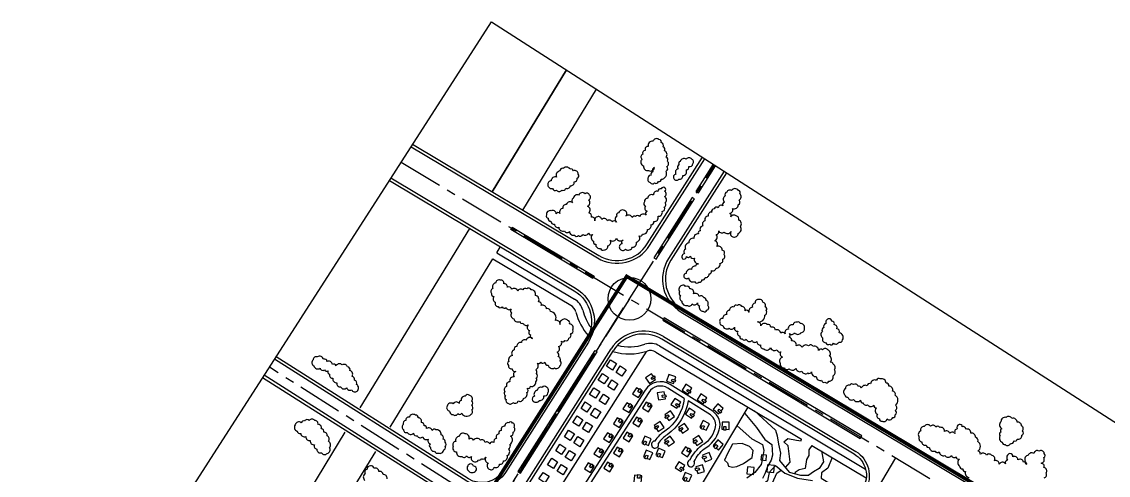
# Model space of a CAD drawing. Extents: x 30752 to 65014, y 26327 to 78956.
# Drawn here: x 31554 to 33075, y 29315 to 29950 of the extents above; entities that cross this region are included whole.
import ezdxf

# ---------------------------------------------------------------- set-up
doc = ezdxf.new("R2010")
doc.units = 0
doc.header["$MEASUREMENT"] = 0
for name, pattern in [('CENTER', [2, 1.25, -0.25, 0.25, -0.25]), ('CENTER2', [1.125, 0.75, -0.125, 0.125, -0.125]), ('CONTINOUS', [0])]:
    doc.linetypes.add(name, pattern=pattern)
doc.layers.get('0').update_dxf_attribs({"color": 12, "linetype": 'CONTINUOUS'})
for name, color, linetype in [('-规划边界', 1, 'CONTINUOUS'), ('G-绿化', 74, 'CONTINUOUS'), ('GH-中心线', 254, 'CENTER'), ('GH-道路红线', 1, 'CONTINOUS'), ('GH_水系', 152, 'CONTINUOUS'), ('KKK', 7, 'CONTINUOUS'), ('支路', 34, 'CONTINUOUS')]:
    doc.layers.add(name, color=color, linetype=linetype)
doc.layers.add('G-SL2', color=97, linetype='CONTINUOUS', true_color=0x329a2d)

# ---------------------------------------------------------------- blocks, each defined once
blk = doc.blocks.new('x1')
blk.add_lwpolyline([(10, 5.5), (10, 10), (0, 10), (0, 0), (10, 0), (10, 2.5)])
blk.add_lwpolyline([(6.3, 5.5), (11.3, 5.5), (11.3, 2.5), (6.3, 2.5)], close=True)

msp = doc.modelspace()

# ---------------------------------------------------------------- linework, layer by layer
at = {"layer": '-规划边界', "color": 251, "linetype": 'CENTER2', "ltscale": 50, "const_width": 5, "flags": 128}
msp.add_lwpolyline([(31130.6, 27598), (31273.9, 27507.6), (32003.4, 27386.6), (32901.4, 26916.1), (34040, 28610.5, 0.008825), (33919.4, 28685.6), (33365.1, 29017), (32469.6, 29552.4), (32400.9, 29593.5), (32342.5, 29501.5), (31130.6, 27598)], format="xyb", dxfattribs=at)
for points in [[(32378.3, 29476.8), (32386.6, 29471.6), (32380.8, 29462.3), (32372.5, 29467.6)], [(32366.9, 29457.3), (32375.2, 29452), (32369.4, 29442.8), (32361.1, 29448)], [(32391.6, 29468), (32400, 29462.8), (32394.2, 29453.6), (32385.9, 29458.8)], [(32380.2, 29448.5), (32388.5, 29443.2), (32382.8, 29434), (32374.4, 29439.3)], [(32354.8, 29437.4), (32363.2, 29432.2), (32357.4, 29423), (32349, 29428.2)], [(32368.2, 29428.6), (32376.5, 29423.4), (32370.7, 29414.2), (32362.4, 29419.4)], [(32342.8, 29417.6), (32351.1, 29412.3), (32345.3, 29403.1), (32337, 29408.4)], [(32331.4, 29398), (32339.7, 29392.8), (32333.9, 29383.6), (32325.6, 29388.8)], [(32356.2, 29408.8), (32364.5, 29403.6), (32358.7, 29394.4), (32350.4, 29399.6)], [(32344.7, 29389.3), (32353, 29384), (32347.3, 29374.8), (32338.9, 29380.1)], [(32319.3, 29378.2), (32327.7, 29373), (32321.9, 29363.8), (32313.6, 29369)], [(32332.7, 29369.4), (32341, 29364.2), (32335.2, 29355), (32326.9, 29360.2)], [(32307.3, 29358.4), (32315.6, 29353.1), (32309.8, 29343.9), (32301.5, 29349.2)], [(32295.9, 29338.8), (32304.2, 29333.6), (32298.4, 29324.4), (32290.1, 29329.6)], [(32320.7, 29349.6), (32329, 29344.4), (32323.2, 29335.1), (32314.9, 29340.4)], [(32588.7, 29336.4), (32595.9, 29335.7), (32596.6, 29342.9), (32589.4, 29343.6)], [(32309.2, 29330.1), (32317.5, 29324.8), (32311.8, 29315.6), (32303.4, 29320.8)], [(32569, 29317.1), (32578.5, 29316.2), (32579.5, 29325.8), (32569.9, 29326.8)], [(32597.1, 29319.7), (32606.7, 29318.8), (32607.6, 29328.5), (32598, 29329.4)], [(32283.8, 29319), (32292.2, 29313.8), (32286.4, 29304.5), (32278.1, 29309.8)]]:
    msp.add_lwpolyline(points, close=True)
at = {"layer": 'G-SL2'}
for points in [[(32456.1, 29740.7, 0.520567), (32457, 29747.2, 0.520567), (32457.9, 29754.8, 0.520567), (32455.9, 29760.4, 0.520567), (32453.9, 29769.3, 0.520567), (32451.7, 29774.8, 0.520567), (32449.3, 29780.8, 0.520567), (32446, 29785.1, 0.520567), (32437.6, 29782.7, 0.520567), (32431, 29775.5, 0.520567), (32426.7, 29769.7, 0.520567), (32423.3, 29764.7, 0.520567), (32422.2, 29757.5, 0.520567), (32424.4, 29748.1, 0.520567), (32431.5, 29741.6, 0.520567), (32439.8, 29745.8, 0.520567), (32437.6, 29739.7, 0.520567), (32435, 29735.2, 0.520567), (32431.1, 29731.9, 0.520567), (32433.8, 29724.7, 0.520567), (32440, 29724.2, 0.520567), (32445.3, 29726.4, 0.520567), (32449.3, 29729.4, 0.520567)], [(32327.3, 29725.8, 0.520567), (32331.6, 29730.8, 0.520567), (32333.1, 29736.6, 0.520567), (32326.3, 29741.3, 0.520567), (32321.4, 29743.6, 0.520567), (32312.1, 29744.7, 0.520567), (32307.5, 29741, 0.520567), (32302.7, 29732.3, 0.520567), (32295.2, 29727.2, 0.520567), (32290.6, 29721.5, 0.520567), (32297.2, 29716.5, 0.520567), (32302.7, 29714, 0.520567), (32309.9, 29714, 0.520567), (32315.6, 29716.8, 0.520567), (32321.8, 29720.3, 0.520567)], [(32493.3, 29751.1, 0.520567), (32491.8, 29757.6, 0.520567), (32484.3, 29757.5, 0.520567), (32475.7, 29754.5, 0.520567), (32474.1, 29749.7, 0.520567), (32472.9, 29744.1, 0.520567), (32469.7, 29736.5, 0.520567), (32466.7, 29730.3, 0.520567), (32473.9, 29729.5, 0.520567), (32479.3, 29734.5, 0.520567), (32484.4, 29742.4, 0.520567), (32487.6, 29747.5, 0.520567)], [(32450.6, 29684.3, 0.520567), (32453.5, 29690.3, 0.520567), (32454.8, 29696.3, 0.520567), (32454, 29705, 0.520567), (32454.3, 29712.4, 0.520567), (32454.4, 29717.6, 0.520567), (32449.2, 29715.9, 0.520567), (32444.6, 29712.5, 0.520567), (32438.3, 29707.4, 0.520567), (32430, 29702.6, 0.520567), (32425.6, 29697.7, 0.520567), (32427.1, 29691.6, 0.520567), (32429.4, 29684.8, 0.520567), (32428.1, 29679, 0.520567), (32418.8, 29677.4, 0.520567), (32413.4, 29677.3, 0.520567), (32408.7, 29675.7, 0.520567), (32399.7, 29678, 0.520567), (32399.1, 29684.9, 0.520567), (32389.5, 29682.6, 0.520567), (32387, 29677.9, 0.520567), (32386.8, 29669.5, 0.520567), (32380.4, 29669.8, 0.520567), (32373.9, 29671.2, 0.520567), (32365.9, 29673.2, 0.520567), (32360, 29676.8, 0.520567), (32356.3, 29671.4, 0.520567), (32351.4, 29676.4, 0.520567), (32348, 29682.3, 0.520567), (32346.2, 29691.7, 0.520567), (32348, 29700.4, 0.520567), (32348.9, 29707.2, 0.520567), (32342.6, 29709.1, 0.520567), (32333.5, 29707.3, 0.520567), (32326.1, 29702.6, 0.520567), (32325.2, 29696.5, 0.520567), (32316.3, 29694.1, 0.520567), (32311.6, 29688.7, 0.520567), (32307.4, 29681.7, 0.520567), (32302.3, 29681, 0.520567), (32295, 29685.3, 0.520567), (32288.4, 29679.4, 0.520567), (32290.8, 29674.8, 0.520567), (32294.7, 29670.7, 0.520567), (32299.8, 29666.6, 0.520567), (32305.8, 29662.3, 0.520567), (32313.7, 29657.1, 0.520567), (32320.7, 29656.2, 0.520567), (32327.8, 29651.3, 0.520567), (32333.3, 29650.5, 0.520567), (32339.5, 29652.2, 0.520567), (32347.2, 29653.9, 0.520567), (32353.3, 29652.3, 0.520567), (32354.3, 29642.6, 0.520567), (32357.6, 29638.5, 0.520567), (32364.3, 29632.4, 0.520567), (32369.6, 29630.7, 0.520567), (32374.5, 29636.4, 0.520567), (32377.8, 29644.1, 0.520567), (32386.6, 29646.9, 0.520567), (32395.7, 29644.3, 0.520567), (32394.3, 29639.1, 0.520567), (32391, 29632.5, 0.520567), (32399.4, 29631.5, 0.520567), (32408.9, 29634.4, 0.520567), (32414.6, 29641.5, 0.520567), (32418.4, 29650, 0.520567), (32423.1, 29652.7, 0.520567), (32429.8, 29659.1, 0.520567), (32434.7, 29665.8, 0.520567), (32438.9, 29670.2, 0.520567), (32444.9, 29677.6, 0.520567)], [(32557.1, 29693.6, 0.520567), (32558.1, 29700.1, 0.520567), (32559.1, 29709.1, 0.520567), (32557.4, 29713.9, 0.520567), (32547.6, 29713.5, 0.520567), (32541, 29711.3, 0.520567), (32538.6, 29706.2, 0.520567), (32537.8, 29697.4, 0.520567), (32535.6, 29692.4, 0.520567), (32528.8, 29689.3, 0.520567), (32523.2, 29688.2, 0.520567), (32520, 29683.4, 0.520567), (32515.1, 29677.9, 0.520567), (32510.4, 29671, 0.520567), (32507.5, 29664.2, 0.520567), (32503.9, 29657.2, 0.520567), (32501.2, 29652.9, 0.520567), (32494.9, 29646.7, 0.520567), (32487.8, 29640.2, 0.520567), (32483.3, 29631.7, 0.520567), (32481.9, 29625.5, 0.520567), (32478.8, 29618.1, 0.520567), (32484.5, 29621.3, 0.520567), (32490.1, 29621.8, 0.520567), (32495.8, 29618.9, 0.520567), (32501.4, 29610.8, 0.520567), (32497.3, 29607.6, 0.520567), (32491.7, 29603.1, 0.520567), (32484, 29597.5, 0.520567), (32480.9, 29592.9, 0.520567), (32487.4, 29591.2, 0.520567), (32495.6, 29586.1, 0.520567), (32502, 29585.5, 0.520567), (32506.2, 29588.8, 0.520567), (32510.7, 29592.1, 0.520567), (32516.1, 29596.8, 0.520567), (32519.4, 29601.5, 0.520567), (32525.9, 29605, 0.520567), (32531.4, 29611.7, 0.520567), (32535.4, 29617.5, 0.520567), (32537.3, 29624, 0.520567), (32534.7, 29630.2, 0.520567), (32527.1, 29635.2, 0.520567), (32524.1, 29643.4, 0.520567), (32526.3, 29651.9, 0.520567), (32529.6, 29657.3, 0.520567), (32537.5, 29655.5, 0.520567), (32547.2, 29656.3, 0.520567), (32549.3, 29648.7, 0.520567), (32556.9, 29653.7, 0.520567), (32560, 29663.2, 0.520567), (32557.7, 29672.3, 0.520567), (32554.1, 29678, 0.520567), (32546.6, 29676.7, 0.520567), (32545.2, 29681.7, 0.520567), (32549, 29688.4, 0.520567)], [(32294.2, 29544.4, 0.520567), (32288.6, 29548, 0.520567), (32281.3, 29552.7, 0.520567), (32277.5, 29557.9, 0.520567), (32273.1, 29566.8, 0.520567), (32267.1, 29574.5, 0.520567), (32261, 29575.9, 0.520567), (32255.6, 29574.5, 0.520567), (32248.4, 29572.9, 0.520567), (32239.7, 29575.3, 0.520567), (32233.8, 29578.4, 0.520567), (32228.8, 29583.2, 0.520567), (32223.9, 29588.2, 0.520567), (32217.3, 29584.1, 0.520567), (32213.5, 29576.3, 0.520567), (32211.8, 29569.5, 0.520567), (32215.1, 29565.2, 0.520567), (32216.9, 29557.1, 0.520567), (32220.8, 29551.3, 0.520567), (32226.6, 29550.6, 0.520567), (32232.1, 29550, 0.520567), (32239.4, 29547.8, 0.520567), (32239.7, 29542, 0.520567), (32242.8, 29534.2, 0.520567), (32250.9, 29530.3, 0.520567), (32256.1, 29528.1, 0.520567), (32263, 29525.4, 0.520567), (32264.6, 29517.6, 0.520567), (32266, 29511.4, 0.520567), (32269, 29506.5, 0.520567), (32259.9, 29504.1, 0.520567), (32253.5, 29500.9, 0.520567), (32247.2, 29495.2, 0.520567), (32243.3, 29490.4, 0.520567), (32240.9, 29482.5, 0.520567), (32235.9, 29474.4, 0.520567), (32235.4, 29468.7, 0.520567), (32240.7, 29464, 0.520567), (32245.8, 29460.3, 0.520567), (32243.3, 29452.9, 0.520567), (32237.2, 29445.8, 0.520567), (32232.7, 29439.3, 0.520567), (32230.3, 29432.2, 0.520567), (32231.1, 29426.7, 0.520567), (32232.3, 29421, 0.520567), (32234.5, 29416.1, 0.520567), (32241.5, 29416.9, 0.520567), (32249.1, 29419, 0.520567), (32256.2, 29422.4, 0.520567), (32261, 29430.7, 0.520567), (32261.4, 29436.9, 0.520567), (32266.2, 29439.5, 0.520567), (32273.7, 29446, 0.520567), (32274.1, 29451.2, 0.520567), (32274.4, 29457.4, 0.520567), (32273.5, 29462.6, 0.520567), (32275.5, 29472.1, 0.520567), (32280.6, 29473.2, 0.520567), (32286.4, 29473.3, 0.520567), (32290.9, 29469.2, 0.520567), (32299.8, 29465.2, 0.520567), (32307.5, 29468.4, 0.520567), (32307.7, 29475, 0.520567), (32305, 29481, 0.520567), (32303.6, 29487.1, 0.520567), (32305.5, 29495.3, 0.520567), (32309.4, 29502.8, 0.520567), (32314.4, 29503.5, 0.520567), (32320, 29507, 0.520567), (32322.3, 29513.2, 0.520567), (32325.6, 29518.7, 0.520567), (32321, 29526.9, 0.520567), (32318.3, 29531.5, 0.520567), (32309.7, 29531.6, 0.520567), (32307.6, 29526.2, 0.520567), (32301, 29531.8, 0.520567)], [(32489.2, 29576.1, 0.520567), (32483.4, 29579.3, 0.520567), (32477.9, 29580.5, 0.520567), (32474.8, 29571.9, 0.520567), (32476.3, 29566.6, 0.520567), (32478.1, 29558.8, 0.520567), (32485.8, 29552.8, 0.520567), (32492.6, 29554.8, 0.520567), (32499.9, 29556.4, 0.520567), (32502.9, 29552.4, 0.520567), (32507.6, 29544.6, 0.520567), (32513.2, 29545.9, 0.520567), (32514.3, 29553.2, 0.520567), (32512, 29559.8, 0.520567), (32508.6, 29563.5, 0.520567), (32502.2, 29565.3, 0.520567), (32494.5, 29569, 0.520567)], [(32594, 29539.3, 0.520567), (32596.3, 29545.5, 0.520567), (32594.7, 29550.7, 0.520567), (32591.2, 29557.1, 0.520567), (32586.1, 29561.2, 0.520567), (32580.6, 29555.8, 0.520567), (32576.9, 29550.3, 0.520567), (32572.3, 29543.1, 0.520567), (32566.6, 29545.3, 0.520567), (32561.9, 29551.3, 0.520567), (32555.8, 29552.8, 0.520567), (32550.7, 29550.4, 0.520567), (32544.7, 29546, 0.520567), (32540.8, 29540, 0.520567), (32535.6, 29534.6, 0.520567), (32531, 29529.6, 0.520567), (32535.3, 29524.7, 0.520567), (32544.2, 29520.7, 0.520567), (32551.8, 29522.4, 0.520567), (32556.3, 29516.5, 0.520567), (32559.2, 29509.9, 0.520567), (32562.7, 29505.8, 0.520567), (32567.9, 29505.5, 0.520567), (32576.2, 29503.6, 0.520567), (32583.2, 29502.3, 0.520567), (32588.3, 29497.4, 0.520567), (32592.7, 29491.9, 0.520567), (32602.2, 29493.7, 0.520567), (32611.4, 29490.6, 0.520567), (32616.5, 29487.9, 0.520567), (32618.9, 29480.4, 0.520567), (32615.8, 29471.7, 0.520567), (32621.6, 29465.2, 0.520567), (32628.1, 29464, 0.520567), (32637.8, 29465, 0.520567), (32645.9, 29460.6, 0.520567), (32654.4, 29458.3, 0.520567), (32659.7, 29460, 0.520567), (32666.2, 29453.1, 0.520567), (32673.7, 29448.1, 0.520567), (32678.4, 29445.1, 0.520567), (32683.7, 29446.6, 0.520567), (32689.7, 29454.4, 0.520567), (32691.5, 29462.7, 0.520567), (32689.7, 29470.3, 0.520567), (32685.5, 29473.1, 0.520567), (32684.9, 29481.9, 0.520567), (32682.2, 29490.6, 0.520567), (32675, 29490.5, 0.520567), (32669.4, 29489.6, 0.520567), (32662, 29495.4, 0.520567), (32655.3, 29496.1, 0.520567), (32646.5, 29493.7, 0.520567), (32638.2, 29496.1, 0.520567), (32631.7, 29503.2, 0.520567), (32628, 29508.1, 0.520567), (32628.3, 29513.6, 0.520567), (32635.9, 29514.5, 0.520567), (32644.8, 29514.6, 0.520567), (32649.5, 29521, 0.520567), (32644, 29527.3, 0.520567), (32639.3, 29529.1, 0.520567), (32633.7, 29525.6, 0.520567), (32627.1, 29519.6, 0.520567), (32622.5, 29513.1, 0.520567), (32616.4, 29513.8, 0.520567), (32608.9, 29518.3, 0.520567), (32602.6, 29522.1, 0.520567), (32597.7, 29526.2, 0.520567), (32588.4, 29524, 0.520567), (32583.8, 29529.7, 0.520567)], [(32698.4, 29514.5, 0.520567), (32695, 29520.2, 0.520567), (32691.4, 29525.9, 0.520567), (32687.8, 29530.6, 0.520567), (32683.9, 29534.2, 0.520567), (32680.1, 29527.3, 0.520567), (32676.8, 29522, 0.520567), (32674.8, 29516.2, 0.520567), (32675.1, 29507.3, 0.520567), (32679.4, 29500.6, 0.520567), (32685.3, 29498.5, 0.520567), (32690.4, 29499.8, 0.520567), (32697.7, 29501.5, 0.520567), (32703.1, 29504.4, 0.520567)], [(32022.8, 29442, 0.520567), (32019.9, 29448, 0.520567), (32016.3, 29453.1, 0.520567), (32013.5, 29461.5, 0.520567), (32010, 29466.8, 0.520567), (32002.8, 29469.4, 0.520567), (31994.2, 29468.4, 0.520567), (31988.9, 29470, 0.520567), (31981.4, 29474.3, 0.520567), (31976.6, 29477.4, 0.520567), (31967.8, 29480.7, 0.520567), (31962.1, 29476.6, 0.520567), (31963, 29468.1, 0.520567), (31971.7, 29464.8, 0.520567), (31977.9, 29462.4, 0.520567), (31983.2, 29461.4, 0.520567), (31984.9, 29456.6, 0.520567), (31989.8, 29450.7, 0.520567), (31995.3, 29444.4, 0.520567), (32000.3, 29438.7, 0.520567), (32009, 29437.6, 0.520567), (32016, 29434.7, 0.520567), (32023.6, 29432.9, 0.520567)], [(32776.6, 29427.2, 0.520567), (32773, 29432.7, 0.520567), (32767.9, 29439.7, 0.520567), (32763.8, 29444, 0.520567), (32755.8, 29449.9, 0.520567), (32750.6, 29447.9, 0.520567), (32742.3, 29443.1, 0.520567), (32737.2, 29440.1, 0.520567), (32729.1, 29436.7, 0.520567), (32724.7, 29439.5, 0.520567), (32718.5, 29441.9, 0.520567), (32713.1, 29440.9, 0.520567), (32707.1, 29436.6, 0.520567), (32706.2, 29427.6, 0.520567), (32710.4, 29424.5, 0.520567), (32718.4, 29421.1, 0.520567), (32728.1, 29420.1, 0.520567), (32731.7, 29416.3, 0.520567), (32738.1, 29413.8, 0.520567), (32746.9, 29413.2, 0.520567), (32750.4, 29409.4, 0.520567), (32751.7, 29400.4, 0.520567), (32754.6, 29394, 0.520567), (32758.4, 29390.7, 0.520567), (32765.2, 29393.8, 0.520567), (32773.2, 29395.7, 0.520567), (32776.8, 29399.8, 0.520567), (32776.9, 29405.8, 0.520567), (32777.1, 29413.1, 0.520567)], [(32182.5, 29400.1, 0.520567), (32184.2, 29406.5, 0.520567), (32183.7, 29413, 0.520567), (32184.1, 29419, 0.520567), (32181.1, 29426.7, 0.520567), (32174.8, 29425.8, 0.520567), (32169.4, 29419.6, 0.520567), (32166.6, 29415.5, 0.520567), (32158.1, 29415.2, 0.520567), (32149.4, 29411.8, 0.520567), (32153, 29404.8, 0.520567), (32157.6, 29400.1, 0.520567), (32164.6, 29401.4, 0.520567), (32169.9, 29401.7, 0.520567)], [(32284.9, 29426.2, 0.520567), (32290.3, 29430.1, 0.520567), (32288.4, 29438.3, 0.520567), (32282.4, 29437.9, 0.520567), (32275.7, 29433.8, 0.520567), (32271.8, 29425.7, 0.520567), (32269, 29419.6, 0.520567), (32278.8, 29419.8, 0.520567)], [(32144, 29365.7, 0.520567), (32141, 29371.6, 0.520567), (32133.8, 29378.6, 0.520567), (32128.8, 29377.5, 0.520567), (32120.8, 29380.5, 0.520567), (32117.3, 29384.1, 0.520567), (32113.6, 29388.7, 0.520567), (32109, 29395.3, 0.520567), (32105.4, 29399.2, 0.520567), (32096.6, 29396.3, 0.520567), (32091.8, 29391.6, 0.520567), (32088.2, 29386.1, 0.520567), (32088.3, 29379, 0.520567), (32093.8, 29374.9, 0.520567), (32102.7, 29373.8, 0.520567), (32107.8, 29370.2, 0.520567), (32115.4, 29368.9, 0.520567), (32123.6, 29365.7, 0.520567), (32125.6, 29359, 0.520567), (32126.3, 29353.7, 0.520567), (32132.4, 29348.6, 0.520567), (32137.3, 29346.1, 0.520567), (32144.7, 29350.4, 0.520567), (32146.6, 29355, 0.520567), (32146.6, 29361.1, 0.520567)], [(32953.8, 29370.9, 0.520567), (32954.9, 29377.4, 0.520567), (32953.4, 29384.1, 0.520567), (32947.5, 29389.1, 0.520567), (32939.9, 29394.4, 0.520567), (32931.9, 29395.9, 0.520567), (32924.7, 29389.9, 0.520567), (32926, 29380.2, 0.520567), (32924.5, 29375.2, 0.520567), (32923.5, 29369.9, 0.520567), (32926.5, 29361.3, 0.520567), (32930.6, 29357.9, 0.520567), (32937.9, 29359.4, 0.520567), (32942.7, 29363, 0.520567), (32947.5, 29365.5, 0.520567)], [(31968.7, 29386.4, 0.520567), (31964.3, 29391.5, 0.520567), (31956.5, 29391.5, 0.520567), (31949.9, 29390.8, 0.520567), (31945.4, 29388.6, 0.520567), (31936.7, 29385.6, 0.520567), (31939.8, 29376.9, 0.520567), (31944.8, 29373.6, 0.520567), (31951.7, 29369.1, 0.520567), (31958, 29363.7, 0.520567), (31963.8, 29357.6, 0.520567), (31967.2, 29351.6, 0.520567), (31974, 29346.4, 0.520567), (31981.6, 29345.5, 0.520567), (31984.8, 29354, 0.520567), (31983.4, 29362.7, 0.520567), (31981.7, 29370.2, 0.520567), (31977, 29375.1, 0.520567), (31973.4, 29380, 0.520567)], [(32238.3, 29369.9, 0.520567), (32241.8, 29375.5, 0.520567), (32243.4, 29382, 0.520567), (32241, 29388.1, 0.520567), (32235.7, 29388.5, 0.520567), (32230.3, 29383.8, 0.520567), (32225.2, 29377.8, 0.520567), (32222.1, 29373, 0.520567), (32218.6, 29366.4, 0.520567), (32215.1, 29360.7, 0.520567), (32209.1, 29358.7, 0.520567), (32202.7, 29361, 0.520567), (32196.4, 29364.2, 0.520567), (32186.5, 29364, 0.520567), (32180.3, 29365.5, 0.520567), (32174.9, 29373, 0.520567), (32166.2, 29369.3, 0.520567), (32161.6, 29362.4, 0.520567), (32157.9, 29355.4, 0.520567), (32162.6, 29347.7, 0.520567), (32170.1, 29341.2, 0.520567), (32176.8, 29342.2, 0.520567), (32183.5, 29341.4, 0.520567), (32187.9, 29334, 0.520567), (32193, 29336.8, 0.520567), (32197.8, 29338.4, 0.520567), (32203.6, 29340.2, 0.520567), (32207, 29332.2, 0.520567), (32208.6, 29323.4, 0.520567), (32215.6, 29326.2, 0.520567), (32222.9, 29330.5, 0.520567), (32228.5, 29335.2, 0.520567), (32233.5, 29342.6, 0.520567), (32235.5, 29352, 0.520567), (32237.3, 29358.1, 0.520567)], [(32190.6, 29322.6, 0.520567), (32186.5, 29327.8, 0.520567), (32180.2, 29330.1, 0.520567), (32179.9, 29320.5, 0.520567)]]:
    msp.add_lwpolyline(points, format="xyb", close=True, dxfattribs=at)
for points in [[(32985.3, 29311.6, 0.520567), (32987.9, 29318.1, 0.520567), (32984.9, 29325.9, 0.520567), (32981.1, 29331.8, 0.520567), (32984.6, 29339.8, 0.520567), (32985.3, 29345.6, 0.520567), (32977.9, 29348.9, 0.520567), (32970.6, 29345.4, 0.520567), (32962.9, 29342.9, 0.520567), (32958.7, 29335.1, 0.520567), (32960.9, 29330.5, 0.520567), (32956.4, 29333.3, 0.520567), (32948.5, 29336.7, 0.520567), (32941.2, 29340.7, 0.520567), (32937.1, 29345.4, 0.520567), (32933.8, 29336.2, 0.520567), (32930.9, 29331.2, 0.520567), (32922.2, 29330.6, 0.520567), (32915.6, 29335.4, 0.520567), (32911.3, 29343.1, 0.520567), (32904.5, 29343, 0.520567), (32895.8, 29344.4, 0.520567), (32892.4, 29348.7, 0.520567), (32892.3, 29362.4, 0.520567), (32888.9, 29368.1, 0.520567), (32882.7, 29374, 0.520567), (32875.3, 29379.5, 0.520567), (32870.6, 29383, 0.520567), (32866.2, 29385.9, 0.520567), (32863.5, 29380, 0.520567), (32860.5, 29373.3, 0.520567), (32853, 29373.5, 0.520567), (32845.8, 29376.4, 0.520567), (32839, 29382, 0.520567), (32833.5, 29382.5, 0.520567), (32826.2, 29383.7, 0.520567), (32817.1, 29383.3, 0.520567), (32812.4, 29377.1, 0.520567), (32810.3, 29368.4, 0.520567), (32814, 29361.7, 0.520567), (32820, 29357.1, 0.520567), (32824.4, 29354.2, 0.520567), (32832.4, 29348.9, 0.520567), (32838.3, 29347.7, 0.520567), (32846.2, 29342.7, 0.520567), (32855.3, 29342.6, 0.520567), (32861.9, 29340.6, 0.520567), (32866.7, 29337.6, 0.520567), (32866.8, 29327.7, 0.520567), (32871.1, 29324.2, 0.520567), (32875.2, 29320.2, 0.520567), (32880.4, 29311.8, 0.520567)], [(32065.5, 29310.2, 0.520567), (32059.8, 29315.9, 0.520567), (32054, 29320.1, 0.520567), (32047, 29324.8, 0.520567), (32042.1, 29328, 0.520567), (32037.4, 29323.5, 0.520567), (32034.9, 29317.2, 0.520567), (32034.5, 29307.7, 0.520567)]]:
    msp.add_lwpolyline(points, format="xyb", dxfattribs=at)
at = {"layer": 'G-绿化'}
for points in [[(32276.5, 29248.4), (32429.2, 29488.8)], [(32419.9, 29157.4), (32571.1, 29410.2)], [(32566, 29401.6), (32582.5, 29381.7), (32594.1, 29365.2), (32603.8, 29358.2), (32604.8, 29343), (32602.9, 29336.3), (32598.6, 29328), (32594.4, 29317.1), (32590.8, 29310.4)], [(32579.6, 29405.1), (32609.3, 29377.9), (32611.4, 29370), (32613.5, 29358.6), (32616.1, 29345.9), (32614.9, 29335.6)], [(32555.4, 29384), (32576.2, 29365.9), (32590.8, 29358), (32592.9, 29349.5), (32590.9, 29338.6), (32589.1, 29330.2), (32580.3, 29318.8), (32569, 29311.1)], [(32688.5, 29340), (32682.6, 29325.1), (32673.7, 29318.6), (32673, 29310.8), (32688.4, 29301.7), (32702.5, 29294.9), (32704.3, 29283.6), (32697.2, 29258.2), (32693.6, 29249.2), (32682.9, 29227.8), (32675.6, 29212.6), (32665.9, 29197.6), (32657.6, 29192.8), (32647, 29192.2), (32638.4, 29195.5), (32632.1, 29190.3), (32630.3, 29179.9), (32628, 29167.8), (32622.4, 29153.7), (32617.4, 29143.9), (32610.7, 29129.7)], [(32614.9, 29335.6), (32628.2, 29319.3), (32644, 29315.2), (32655.6, 29315)], [(32673.4, 29349), (32676.1, 29333.9), (32670.1, 29324.6), (32662.1, 29319.7), (32655.6, 29315)], [(32609.3, 29328.5), (32600.5, 29319), (32597.8, 29307.3), (32592.8, 29303.2), (32584.6, 29299.1), (32576.1, 29299.4), (32565.2, 29296.4), (32554, 29292.5), (32543.5, 29291.7), (32535.8, 29290), (32529.4, 29284.4), (32522.6, 29265.1), (32524.3, 29248.8), (32529.4, 29235.8), (32537.5, 29226.8), (32541, 29215.5), (32542, 29201.7), (32546.1, 29183), (32567.2, 29182), (32571.6, 29170.6), (32579.9, 29158)], [(32609.3, 29328.5), (32622.1, 29318.1), (32640.1, 29310.8), (32661.1, 29307.6)]]:
    msp.add_lwpolyline(points, dxfattribs=at)
msp.add_lwpolyline([(32564.5, 29331.5), (32576.7, 29339.7), (32578, 29349.7), (32572.9, 29355.4), (32562.6, 29359.6), (32548.8, 29358.5), (32541.9, 29345.4), (32537.9, 29335.9), (32542.1, 29332.4), (32543.5, 29327.5), (32548.8, 29326.5), (32555, 29327.1)], close=True, dxfattribs=at)
at = {"layer": 'GH-中心线', "ltscale": 50}
for p, q in [((32085.1, 29753.2), (33906.6, 28664.1)), ((32404.7, 29562.1), (32523.6, 29749.4))]:
    msp.add_line(p, q, dxfattribs=at)
for points in [[(31451.5, 28061.6), (32404.7, 29562.1), (31451.5, 28061.6), (31072.8, 27472.3)], [(32777.2, 29339.4), (32643.8, 29116.2), (32419.8, 29136.7), (31900.7, 29466.2)]]:
    msp.add_lwpolyline(points, dxfattribs=at)
at = {"layer": 'GH-道路红线'}
for points in [[(32101.3, 29778.4), (32361.8, 29622.7, 0.406267), (32429.7, 29638.8), (32506.8, 29760.2)], [(32099.2, 29775), (32359.8, 29619.3, 0.406267), (32433, 29636.7), (32510.2, 29758.1)], [(32070.9, 29731.3), (32329.3, 29576.9, -0.422205), (32347.2, 29501.5), (32231.1, 29318.7, -0.414136), (32177.2, 29306.7), (31907.9, 29477.6)], [(32537.1, 29740.8), (32459.4, 29618.5, 0.42215), (32477.3, 29543.2), (33363.1, 29013.5), (33917.4, 28682.1, -0.023598), (34233.4, 28472.3, -0.023598)], [(32540.5, 29738.6), (32462.8, 29616.3, 0.42215), (32479.3, 29546.6), (33365.1, 29017), (33919.4, 28685.6, -0.023598), (34235.8, 28475.5)], [(32068.8, 29727.9), (32327.3, 29573.4, -0.422205), (32343.8, 29503.7), (32227.7, 29320.8, -0.414136), (32179.4, 29310.1), (31910.1, 29481)], [(32452.3, 29509.2), (32721.4, 29348.3, -0.414214), (32734.9, 29294.8), (32644.9, 29144.3, -0.288413), (32607.9, 29125.5), (32447.6, 29140.2, -0.119154), (32430.2, 29146.1), (32270.1, 29247.7, -0.414338), (32258.1, 29301.6), (32379, 29491.8)], [(32450.2, 29505.8), (32719.3, 29344.8, -0.414214), (32731.4, 29296.8), (32641.5, 29146.4, -0.288413), (32608.2, 29129.5), (32447.9, 29144.2, -0.119154), (32432.4, 29149.5), (32272.3, 29251.1, -0.414338), (32261.5, 29299.4), (32382.4, 29489.7)], [(31339.6, 28593), (31616.5, 28419.8, 0.412175), (31667.4, 28431.3), (32174.8, 29230.1, 0.414291), (32162.8, 29283.9), (31893.5, 29454.9)], [(31341.7, 28596.4), (31617, 28424.2, 0.412175), (31665.1, 28435.1), (32171.4, 29232.2, 0.414291), (32160.6, 29280.5), (31891.3, 29451.5)]]:
    msp.add_lwpolyline(points, format="xyb", dxfattribs=at)
for points in [[(32522, 29750.5), (32497.8, 29712.5), (32501.2, 29710.3), (32525.3, 29748.4)], [(32356.3, 29489.7), (32248.6, 29320.2), (32252, 29318), (32359.7, 29487.6)], [(32356.3, 29489.7), (32359.7, 29487.6)]]:
    msp.add_lwpolyline(points, dxfattribs=at)
for points in [[(32442.2, 29617.5), (32495.8, 29701.9), (32492.4, 29704), (32438.8, 29619.6)], [(32353.3, 29590.5), (32238.8, 29658.9), (32240.8, 29662.4), (32355.4, 29593.9)], [(32451.3, 29531.9), (32612.7, 29435.4), (32727.8, 29366.6), (32729.8, 29370), (32614.8, 29438.8), (32453.4, 29535.3)]]:
    msp.add_lwpolyline(points, close=True, dxfattribs=at)
msp.add_circle((32404.7, 29562.1), 30, dxfattribs=at)
for radius in [54, 50]:
    msp.add_arc((32424.6, 29462.8), radius, 59.1237, 147.5665, dxfattribs=at)
at = {"layer": 'GH_水系'}
for p, q in [((32316.6, 29882.5), (32212.5, 29711.9)), ((32212.5, 29711.9), (32316.6, 29882.5)), ((32316.6, 29882.5), (32212.5, 29711.9)), ((32212.5, 29711.9), (32316.6, 29882.5)), ((32255.4, 29686.3), (32358.7, 29855.5)), ((32255.4, 29686.3), (32358.7, 29855.5)), ((32255.4, 29686.3), (32358.7, 29855.5)), ((32255.4, 29686.3), (32358.7, 29855.5)), ((32027.8, 29409.3), (32181.2, 29660.7)), ((32027.8, 29409.3), (32181.2, 29660.7)), ((32218.9, 29626.5), (32224.2, 29635.1)), ((32218.9, 29626.5), (32224.2, 29635.1)), ((32218.9, 29626.5), (32327.9, 29561.4)), ((32218.9, 29626.5), (32327.9, 29561.4)), ((32070, 29382.5), (32213.7, 29618)), ((32070, 29382.5), (32213.7, 29618)), ((32213.7, 29618), (32322.7, 29552.9)), ((32213.7, 29618), (32322.7, 29552.9)), ((32441.8, 29487.5), (32645.7, 29365.7)), ((32446.9, 29496.1), (32735.2, 29323.7)), ((31899.3, 29198.7), (32006.9, 29375.1)), ((31899.3, 29198.7), (32006.9, 29375.1)), ((32660.2, 29356.7), (32736.2, 29311.5)), ((32049.2, 29348.3), (31941.5, 29171.9)), ((32049.2, 29348.3), (31941.5, 29171.9))]:
    msp.add_line(p, q, dxfattribs=at)
for points in [[(32629.2, 29337.6), (32627, 29356.1), (32621, 29361.9), (32626.4, 29366.3), (32638.4, 29363.9), (32644.9, 29363.1)], [(32629.2, 29337.6), (32627, 29356.1), (32621, 29361.9), (32626.4, 29366.3), (32638.4, 29363.9), (32644.9, 29363.1), (32645.7, 29365.7)], [(32660.2, 29356.7), (32655.9, 29350.8), (32655.7, 29342.5), (32652.7, 29336.9), (32650.7, 29324.6), (32642.2, 29322.8), (32636.5, 29318.9), (32636.1, 29317.3)], [(32660.2, 29356.7), (32655.9, 29350.8), (32655.7, 29342.5), (32652.7, 29336.9), (32650.7, 29324.6), (32642.2, 29322.8), (32636.5, 29318.9), (32636.1, 29317.3)], [(32623, 29325.7), (32629.7, 29333.3), (32629.2, 29337.6)], [(32623, 29325.7), (32629.7, 29333.3), (32629.2, 29337.6)], [(32538.2, 29269.6), (32538.8, 29273.2), (32546.4, 29280.2), (32554.4, 29281), (32571.5, 29286.5), (32592, 29280.4), (32605, 29286.2), (32606.8, 29300.5), (32604.9, 29304.5), (32610.9, 29318.1), (32617.2, 29322)], [(32538.2, 29269.6), (32538.8, 29273.2), (32546.4, 29280.2), (32554.4, 29281), (32571.5, 29286.5), (32592, 29280.4), (32605, 29286.2), (32606.8, 29300.5), (32604.9, 29304.5), (32610.9, 29318.1), (32617.2, 29322)]]:
    msp.add_lwpolyline(points, dxfattribs=at)
for centre, radius, start, end in [((32315, 29540), 15, 13.8835, 59.1344), ((32315, 29540), 15, 13.8835, 59.1344), ((32315, 29540), 25, 13.8835, 59.1344), ((32315, 29540), 25, 13.8835, 59.1344), ((32404.7, 29562.1), 77.3, 193.8835, 222.1654), ((32404.7, 29562.1), 77.3, 193.8835, 222.1654), ((32404.7, 29562.1), 67.3, 193.8835, 216.949), ((32404.7, 29562.1), 67.3, 193.8835, 216.949), ((32404.7, 29562.1), 77.3, 252.5909, 288.5935), ((32404.7, 29562.1), 77.3, 252.5909, 288.5935), ((32404.7, 29562.1), 67.3, 255.6364, 288.5935), ((32404.7, 29562.1), 67.3, 255.6364, 288.5935), ((32434.1, 29474.6), 25, 59.1237, 108.5935), ((32434.1, 29474.6), 25, 59.1237, 108.5935), ((32434.1, 29474.6), 15, 59.1237, 108.5935), ((32434.1, 29474.6), 15, 59.1237, 108.5935)]:
    msp.add_arc(centre, radius, start, end, dxfattribs=at)
at = {"layer": 'KKK'}
msp.add_lwpolyline([(32211.6, 29950), (34314.7, 28598.5), (32855.1, 26327), (30751.9, 27678.5)], close=True, dxfattribs=at)
at = {"layer": '支路'}
for points in [[(32495.2, 29334.3, -0.103007), (32509.1, 29352, 0.207882), (32530.4, 29378.6, 0.332245), (32521.4, 29404.5), (32461.8, 29442, 0.412701), (32426.7, 29434.2), (32331.1, 29285.5, 0.42092), (32339.3, 29250), (32365.9, 29233.7)], [(32481.3, 29422.6), (32458.6, 29436.9, 0.41288), (32431.7, 29431), (32336.2, 29282.3, 0.42092), (32342.4, 29255.1), (32369.1, 29238.8)], [(32481.3, 29422.6, -0.216118), (32454.2, 29376.7, 0.099066), (32440.1, 29362.9, 0.099066)], [(32486.9, 29419.1, -0.205805), (32457.6, 29371.7, 0.098308), (32445.2, 29359.7, 0.098308)], [(32489.8, 29336.8, -0.10669), (32505.8, 29357, 0.213087), (32524.6, 29380.3, 0.332862), (32518.1, 29399.4), (32486.9, 29419.1)]]:
    msp.add_lwpolyline(points, format="xyb", dxfattribs=at)
for centre, start, end in [((32440.5, 29357.9), 94.7575, 20.9405), ((32490.9, 29331.9), 102.5161, 28.7252)]:
    msp.add_arc(centre, 5, start, end, dxfattribs=at)

# ---------------------------------------------------------------- block references
for p, rotation in [((32432.9, 29443.3), 33.65923488422423), ((32456.8, 29446.5), 341.5721625996861), ((32478.3, 29433.9), 327.5551617025841), ((32417.6, 29423.8), 57.27492512467623), ((32445.2, 29420.4), 10.17427813121239), ((32499.4, 29420.4), 327.5551617025841), ((32404.1, 29402.8), 57.27492512467623), ((32431.2, 29403.7), 57.27492512467623), ((32462.7, 29414.2), 327.5551617024082), ((32522, 29407.4), 318.4181141879628), ((32390.6, 29381.8), 57.27492512467623), ((32417.7, 29382.7), 57.27492512467623), ((32462.3, 29405.4), 214.339519881003), ((32483, 29400.4), 327.5551617024082), ((32447.7, 29390.3), 214.339519881003), ((32481.7, 29387.6), 214.339519881003), ((32507.7, 29391.6), 243.2818269016186), ((32534.4, 29389.5), 268.7154601390801), ((32377, 29360.7), 57.27492512467623), ((32404.2, 29361.6), 57.27492512467623), ((32426.1, 29369.8), 247.1114377911251), ((32461.9, 29369.5), 214.339519881003), ((32501.8, 29370.5), 214.339519881003), ((32363.5, 29339.7), 57.27492512467623), ((32390.7, 29340.6), 57.27492512467623), ((32445.6, 29352.8), 247.1114377911251), ((32486.1, 29340.8), 57.27492512467623), ((32528.2, 29364.4), 230.5021420326674), ((32428.1, 29350.1), 247.1114377911251), ((32516.3, 29346.9), 201.6431140018362), ((32350, 29318.7), 57.27492512467623), ((32377.1, 29319.6), 57.27492512467623), ((32468.5, 29325.5), 327.3531980395191), ((32507.1, 29329.7), 195.7961503572873), ((32420.9, 29304.3), 83.99736435854835), ((32482.7, 29318.9), 247.1114377911251)]:
    msp.add_blockref('x1', p, dxfattribs=dict(rotation=rotation))

doc.saveas('drawing.dxf')
